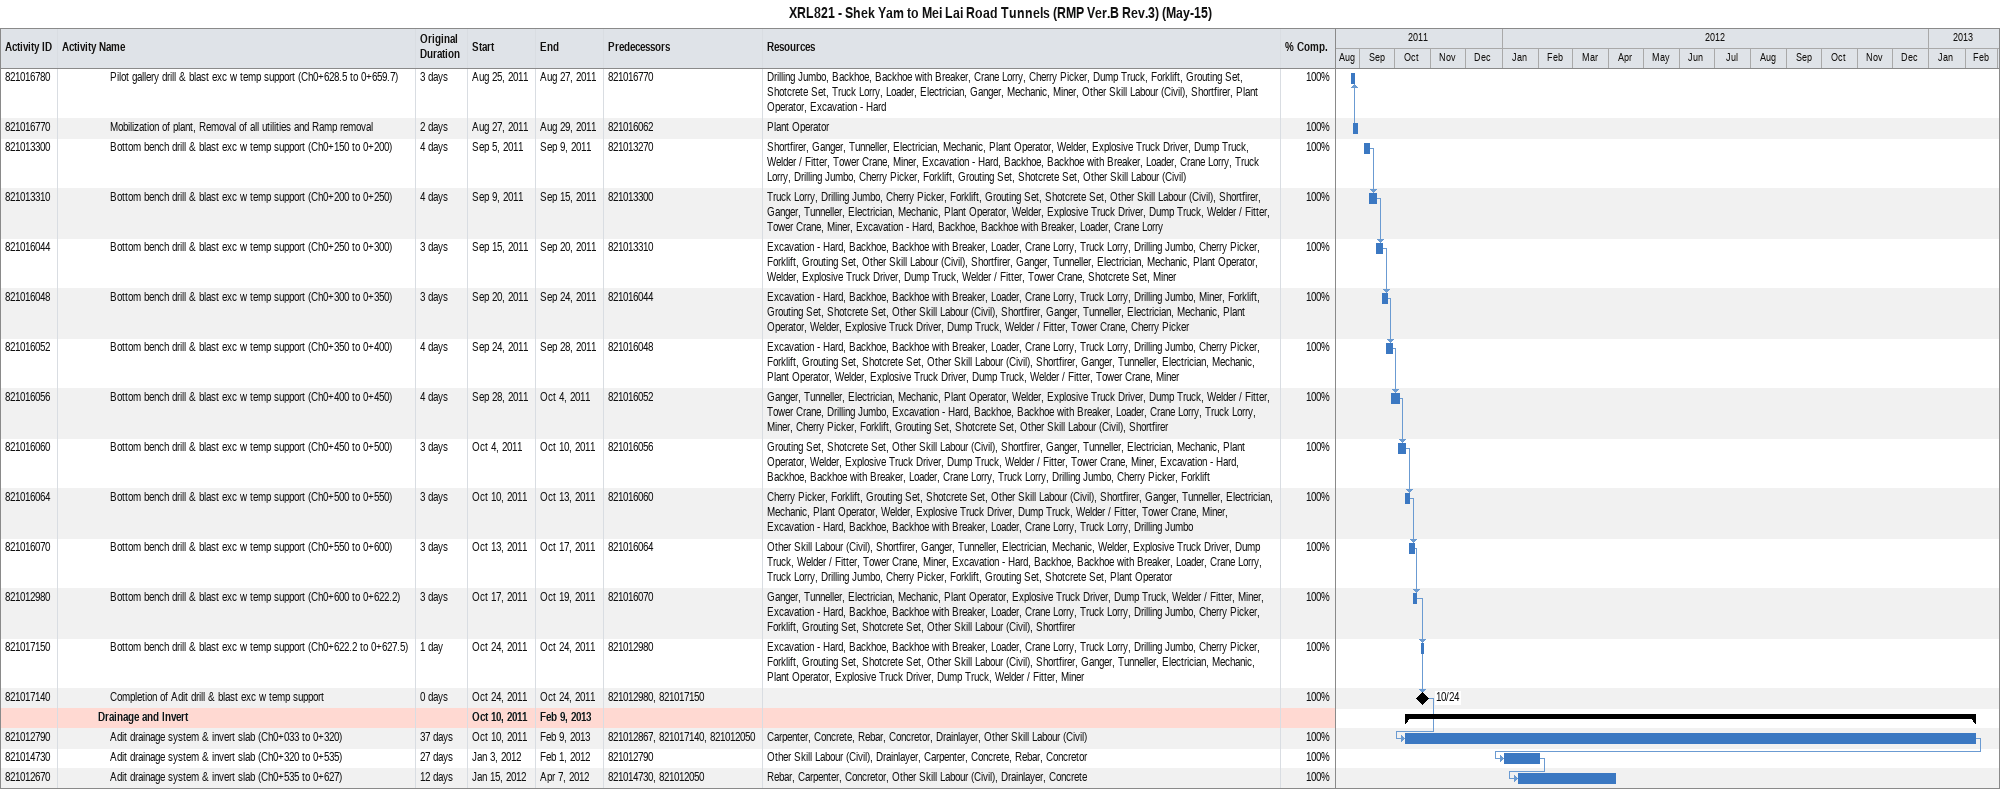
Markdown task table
XRL821 - Shek Yam to Mei Lai Road Tunnels (RMP Ver.B Rev.3) (May-15)

| ID | Level | Task | Original duration | Start | Finish | Predecessors | Resources | % complete |
|---|---|---|---|---|---|---|---|---|
| 821016780 | 5 | Pilot gallery drill & blast exc w temp support (Ch0+628.5 to 0+659.7) | 3d | 2011-08-25 | 2011-08-27 | 821016770 | Drilling Jumbo, Backhoe, Backhoe with Breaker, Crane Lorry, Cherry Picker, Dump Truck, Forklift, Grouting Set, Shotcrete Set, Truck Lorry, Loader, Electrician, Ganger, Mechanic, Miner, Other Skill Labour (Civil), Shortfirer, Plant Operator, Excavation - Hard | 100 |
| 821016770 | 5 | Mobilization of plant, Removal of all utilities and Ramp removal | 2d | 2011-08-27 | 2011-08-29 | 821016062 | Plant Operator | 100 |
| 821013300 | 5 | Bottom bench drill & blast exc w temp support (Ch0+150 to 0+200) | 4d | 2011-09-05 | 2011-09-09 | 821013270 | Shortfirer, Ganger, Tunneller, Electrician, Mechanic, Plant Operator, Welder, Explosive Truck Driver, Dump Truck, Welder / Fitter, Tower Crane, Miner, Excavation - Hard, Backhoe, Backhoe with Breaker, Loader, Crane Lorry, Truck Lorry, Drilling Jumbo, Cherry Picker, Forklift, Grouting Set, Shotcrete Set, Other Skill Labour (Civil) | 100 |
| 821013310 | 5 | Bottom bench drill & blast exc w temp support (Ch0+200 to 0+250) | 4d | 2011-09-09 | 2011-09-15 | 821013300 | Truck Lorry, Drilling Jumbo, Cherry Picker, Forklift, Grouting Set, Shotcrete Set, Other Skill Labour (Civil), Shortfirer, Ganger, Tunneller, Electrician, Mechanic, Plant Operator, Welder, Explosive Truck Driver, Dump Truck, Welder / Fitter, Tower Crane, Miner, Excavation - Hard, Backhoe, Backhoe with Breaker, Loader, Crane Lorry | 100 |
| 821016044 | 5 | Bottom bench drill & blast exc w temp support (Ch0+250 to 0+300) | 3d | 2011-09-15 | 2011-09-20 | 821013310 | Excavation - Hard, Backhoe, Backhoe with Breaker, Loader, Crane Lorry, Truck Lorry, Drilling Jumbo, Cherry Picker, Forklift, Grouting Set, Other Skill Labour (Civil), Shortfirer, Ganger, Tunneller, Electrician, Mechanic, Plant Operator, Welder, Explosive Truck Driver, Dump Truck, Welder / Fitter, Tower Crane, Shotcrete Set, Miner | 100 |
| 821016048 | 5 | Bottom bench drill & blast exc w temp support (Ch0+300 to 0+350) | 3d | 2011-09-20 | 2011-09-24 | 821016044 | Excavation - Hard, Backhoe, Backhoe with Breaker, Loader, Crane Lorry, Truck Lorry, Drilling Jumbo, Miner, Forklift, Grouting Set, Shotcrete Set, Other Skill Labour (Civil), Shortfirer, Ganger, Tunneller, Electrician, Mechanic, Plant Operator, Welder, Explosive Truck Driver, Dump Truck, Welder / Fitter, Tower Crane, Cherry Picker | 100 |
| 821016052 | 5 | Bottom bench drill & blast exc w temp support (Ch0+350 to 0+400) | 4d | 2011-09-24 | 2011-09-28 | 821016048 | Excavation - Hard, Backhoe, Backhoe with Breaker, Loader, Crane Lorry, Truck Lorry, Drilling Jumbo, Cherry Picker, Forklift, Grouting Set, Shotcrete Set, Other Skill Labour (Civil), Shortfirer, Ganger, Tunneller, Electrician, Mechanic, Plant Operator, Welder, Explosive Truck Driver, Dump Truck, Welder / Fitter, Tower Crane, Miner | 100 |
| 821016056 | 5 | Bottom bench drill & blast exc w temp support (Ch0+400 to 0+450) | 4d | 2011-09-28 | 2011-10-04 | 821016052 | Ganger, Tunneller, Electrician, Mechanic, Plant Operator, Welder, Explosive Truck Driver, Dump Truck, Welder / Fitter, Tower Crane, Drilling Jumbo, Excavation - Hard, Backhoe, Backhoe with Breaker, Loader, Crane Lorry, Truck Lorry, Miner, Cherry Picker, Forklift, Grouting Set, Shotcrete Set, Other Skill Labour (Civil), Shortfirer | 100 |
| 821016060 | 5 | Bottom bench drill & blast exc w temp support (Ch0+450 to 0+500) | 3d | 2011-10-04 | 2011-10-10 | 821016056 | Grouting Set, Shotcrete Set, Other Skill Labour (Civil), Shortfirer, Ganger, Tunneller, Electrician, Mechanic, Plant Operator, Welder, Explosive Truck Driver, Dump Truck, Welder / Fitter, Tower Crane, Miner, Excavation - Hard, Backhoe, Backhoe with Breaker, Loader, Crane Lorry, Truck Lorry, Drilling Jumbo, Cherry Picker, Forklift | 100 |
| 821016064 | 5 | Bottom bench drill & blast exc w temp support (Ch0+500 to 0+550) | 3d | 2011-10-10 | 2011-10-13 | 821016060 | Cherry Picker, Forklift, Grouting Set, Shotcrete Set, Other Skill Labour (Civil), Shortfirer, Ganger, Tunneller, Electrician, Mechanic, Plant Operator, Welder, Explosive Truck Driver, Dump Truck, Welder / Fitter, Tower Crane, Miner, Excavation - Hard, Backhoe, Backhoe with Breaker, Loader, Crane Lorry, Truck Lorry, Drilling Jumbo | 100 |
| 821016070 | 5 | Bottom bench drill & blast exc w temp support (Ch0+550 to 0+600) | 3d | 2011-10-13 | 2011-10-17 | 821016064 | Other Skill Labour (Civil), Shortfirer, Ganger, Tunneller, Electrician, Mechanic, Welder, Explosive Truck Driver, Dump Truck, Welder / Fitter, Tower Crane, Miner, Excavation - Hard, Backhoe, Backhoe with Breaker, Loader, Crane Lorry, Truck Lorry, Drilling Jumbo, Cherry Picker, Forklift, Grouting Set, Shotcrete Set, Plant Operator | 100 |
| 821012980 | 5 | Bottom bench drill & blast exc w temp support (Ch0+600 to 0+622.2) | 3d | 2011-10-17 | 2011-10-19 | 821016070 | Ganger, Tunneller, Electrician, Mechanic, Plant Operator, Explosive Truck Driver, Dump Truck, Welder / Fitter, Miner, Excavation - Hard, Backhoe, Backhoe with Breaker, Loader, Crane Lorry, Truck Lorry, Drilling Jumbo, Cherry Picker, Forklift, Grouting Set, Shotcrete Set, Other Skill Labour (Civil), Shortfirer | 100 |
| 821017150 | 5 | Bottom bench drill & blast exc w temp support (Ch0+622.2 to 0+627.5) | 1d | 2011-10-24 | 2011-10-24 | 821012980 | Excavation - Hard, Backhoe, Backhoe with Breaker, Loader, Crane Lorry, Truck Lorry, Drilling Jumbo, Cherry Picker, Forklift, Grouting Set, Shotcrete Set, Other Skill Labour (Civil), Shortfirer, Ganger, Tunneller, Electrician, Mechanic, Plant Operator, Explosive Truck Driver, Dump Truck, Welder / Fitter, Miner | 100 |
| 821017140 | 5 | Completion of Adit drill & blast exc w temp support | 0d | 2011-10-24 | 2011-10-24 | 821012980, 821017150 |  | 100 |
|  | 4 | **Drainage and Invert** |  | 2011-10-10 | 2013-02-09 |  |  |  |
| 821012790 | 5 | Adit drainage system & invert slab (Ch0+033 to 0+320) | 37d | 2011-10-10 | 2013-02-09 | 821012867, 821017140, 821012050 | Carpenter, Concrete, Rebar, Concretor, Drainlayer, Other Skill Labour (Civil) | 100 |
| 821014730 | 5 | Adit drainage system & invert slab (Ch0+320 to 0+535) | 27d | 2012-01-03 | 2012-02-01 | 821012790 | Other Skill Labour (Civil), Drainlayer, Carpenter, Concrete, Rebar, Concretor | 100 |
| 821012670 | 5 | Adit drainage system & invert slab (Ch0+535 to 0+627) | 12d | 2012-01-15 | 2012-04-07 | 821014730, 821012050 | Rebar, Carpenter, Concretor, Other Skill Labour (Civil), Drainlayer, Concrete | 100 |
